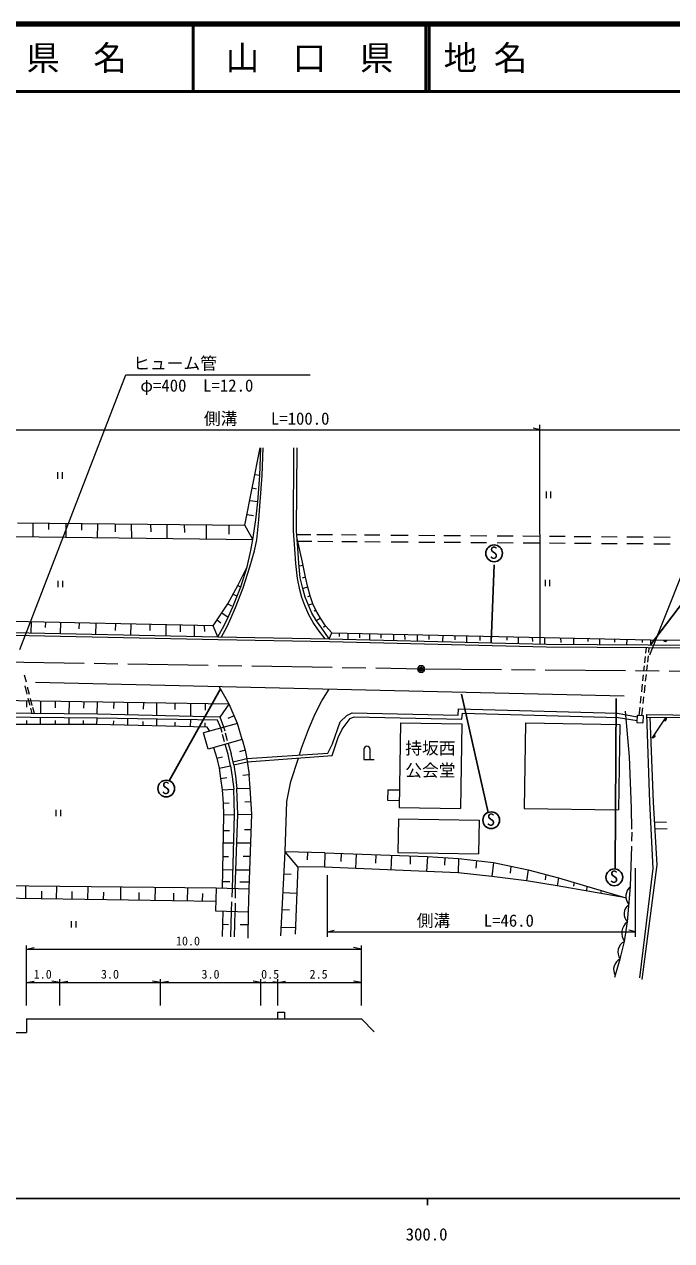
# Model space of a CAD drawing. Units: millimetres, scale not verified, with parts at other scales. Extents: x 40000 to 680000, y 20000 to 380000.
# Drawn here: x 307834 to 404404, y 198715 to 380000 of the extents above; entities that cross this region are included whole.
import ezdxf
from ezdxf.enums import TextEntityAlignment as Align

# ---------------------------------------------------------------- set-up
doc = ezdxf.new("R2010")
doc.units = ezdxf.units.MM
doc.header["$LTSCALE"] = 1000
doc.header["$PDMODE"] = 32
doc.header["$PDSIZE"] = 500
doc.linetypes.add('CHAIN', pattern=[18.5, 12, -1.5, 3.5, -1.5])
for name, color, linetype, lineweight in [('M-BGD', 7, 'Continuous', 13), ('M-BMK', 2, 'CHAIN', 13), ('M-BMK-SRVR', 3, 'Continuous', 25), ('M-STR-HTXT', 7, 'Continuous', 13), ('M-TTL', 2, 'Continuous', 140), ('M-TTL-BAND', 7, 'Continuous', 25), ('M-TTL-LINE', 7, 'Continuous', 50)]:
    doc.layers.add(name, color=color, linetype=linetype, lineweight=lineweight)
doc.layers.add('M-TTL-TXT', color=7, linetype='Continuous')
doc.styles.add('ＭＳ ゴシック', font='')
doc.styles.get('ＭＳ ゴシック').set_extended_font_data('MS Gothic')

msp = doc.modelspace()

# ---------------------------------------------------------------- linework, layer by layer
at = {"layer": 'M-BGD'}
for p, q in [((340745, 305365), (343010, 316874)), ((342972, 312767), (343127, 316893)), ((343334, 312758), (343446, 316894)), ((347998, 304521), (348024, 316860)), ((348441, 304533), (348542, 316880)), ((312797, 313265), (312797, 312280)), ((313470, 313265), (313470, 312280)), ((342972, 312767), (342245, 312850)), ((342657, 308855), (342972, 312767)), ((343026, 308833), (343334, 312758)), ((342454, 310713), (341846, 310859)), ((385658, 310349), (385658, 309364)), ((386331, 310349), (386331, 309364)), ((342657, 308855), (341472, 308990)), ((342384, 306143), (342657, 308855)), ((342802, 306155), (343026, 308833)), ((342014, 306769), (341057, 306919)), ((306824, 305686), (340745, 305365)), ((309106, 305664), (309092, 303611)), ((311433, 305642), (311433, 304733)), ((314041, 305617), (314041, 303549)), ((316369, 305595), (316368, 304621)), ((318737, 305573), (318723, 303491)), ((321387, 305548), (321401, 304354)), ((323785, 305525), (323812, 303427)), ((326672, 305498), (326701, 304369)), ((329098, 305475), (329099, 303361)), ((331692, 305451), (331720, 304270)), ((334945, 305420), (334986, 303287)), ((338344, 305388), (338358, 304029)), ((341918, 303200), (340745, 305365)), ((341918, 303200), (342384, 306143)), ((342511, 303165), (342802, 306155)), ((306062, 303649), (341918, 303200)), ((341645, 301599), (341918, 303200)), ((342160, 301511), (342511, 303165)), ((348193, 301826), (347998, 304521)), ((348652, 301940), (348441, 304533)), ((350574, 303922), (348490, 303937)), ((349307, 299859), (348538, 303343)), ((350732, 302911), (348630, 302926)), ((353793, 303899), (351470, 303915)), ((353840, 302888), (351637, 302904)), ((357346, 303873), (355136, 303889)), ((357463, 302862), (355176, 302878)), ((360867, 303847), (358571, 303864)), ((360908, 302836), (358648, 302853)), ((365092, 303816), (362525, 303835)), ((365071, 302806), (362542, 302825)), ((369079, 303787), (366668, 303805)), ((369096, 302777), (366693, 302794)), ((372909, 303759), (370407, 303777)), ((372919, 302749), (370442, 302767)), ((376818, 303731), (374417, 303748)), ((380740, 303702), (378346, 303719)), ((384766, 303672), (382196, 303691)), ((388518, 303645), (386167, 303662)), ((392360, 303617), (389879, 303635)), ((396254, 303589), (393926, 303606)), ((400150, 303560), (397716, 303578)), ((404164, 303531), (401716, 303549)), ((341091, 299163), (341645, 301599)), ((341498, 299124), (342160, 301511)), ((348347, 299652), (348193, 301826)), ((348764, 299711), (348652, 301940)), ((376763, 302721), (374439, 302738)), ((380738, 302692), (378355, 302709)), ((384775, 302662), (382243, 302681)), ((388506, 302635), (386175, 302652)), ((392380, 302607), (389884, 302625)), ((396249, 302579), (393929, 302595)), ((400153, 302550), (397721, 302568)), ((404169, 302521), (401742, 302538)), ((339689, 296359), (341091, 299163)), ((340142, 296151), (341091, 299163)), ((340498, 296039), (341498, 299124)), ((348610, 297407), (348347, 299652)), ((349002, 297481), (348764, 299711)), ((349420, 299342), (348815, 299234)), ((349802, 297597), (349307, 299859)), ((348929, 295693), (348610, 297407)), ((349379, 295896), (349002, 297481)), ((349802, 297597), (349306, 297473)), ((350135, 296105), (349802, 297597)), ((312844, 297082), (312844, 296098)), ((313517, 297082), (313517, 296098)), ((338189, 293653), (339689, 296359)), ((338951, 293179), (340142, 296151)), ((339329, 293105), (340498, 296039)), ((339689, 296359), (339970, 296232)), ((349249, 294550), (348929, 295693)), ((350135, 296105), (349379, 295896)), ((349731, 294621), (349379, 295896)), ((350466, 294812), (350135, 296105)), ((385527, 297228), (385527, 296243)), ((386200, 297228), (386200, 296243)), ((338975, 295071), (339597, 294792)), ((349683, 293358), (349249, 294550)), ((350222, 293430), (349731, 294621)), ((350466, 294812), (350082, 294660)), ((350859, 293653), (350466, 294812)), ((335985, 290333), (338189, 293653)), ((337291, 292300), (338263, 291635)), ((338189, 293653), (338728, 293318)), ((338263, 291635), (338951, 293179)), ((338703, 291581), (339329, 293105)), ((350272, 291984), (349683, 293358)), ((350859, 293653), (350222, 293430)), ((350713, 292252), (350222, 293430)), ((350903, 290848), (350272, 291984)), ((351428, 291116), (350713, 292252)), ((351317, 292662), (350859, 293653)), ((351317, 292662), (351054, 292516)), ((352018, 291484), (351317, 292662)), ((335985, 290333), (287557, 291419)), ((308859, 290941), (308795, 289299)), ((310971, 290894), (310952, 290098)), ((313245, 290843), (313161, 289205)), ((316021, 289885), (316064, 290779)), ((318497, 289091), (318571, 290723)), ((321460, 289677), (321478, 290658)), ((323740, 288978), (323795, 290606)), ((326610, 289658), (326618, 290543)), ((328972, 288866), (328971, 290490)), ((331111, 289454), (331135, 290441)), ((333175, 290396), (333162, 288776)), ((334678, 290362), (334705, 289507)), ((336718, 288700), (335985, 290333)), ((336579, 291228), (337164, 290798)), ((336718, 288700), (337635, 290384)), ((337255, 288691), (338086, 290273)), ((337635, 290384), (338263, 291635)), ((338086, 290273), (338703, 291581)), ((351662, 289746), (350903, 290848)), ((352018, 291484), (351428, 291116)), ((352213, 290023), (351428, 291116)), ((352765, 290372), (352018, 291484)), ((352765, 290372), (352486, 290110)), ((353691, 289325), (352765, 290372)), ((287726, 289750), (336718, 288700)), ((287808, 289351), (336734, 288310)), ((336718, 288700), (353322, 288409)), ((336734, 288310), (353347, 288036)), ((352726, 288419), (351662, 289746)), ((353322, 288409), (352213, 290023)), ((353322, 288409), (353691, 289325)), ((353322, 288409), (385751, 287630)), ((353691, 289325), (401221, 288248)), ((354840, 288770), (354840, 289299)), ((356077, 289271), (356093, 288342)), ((357858, 289231), (357859, 288574)), ((359317, 289198), (359317, 288265)), ((361014, 289159), (361013, 288532)), ((362892, 289117), (362893, 288179)), ((364559, 289079), (364574, 288336)), ((366451, 289036), (366429, 288094)), ((368185, 288997), (368195, 288305)), ((370251, 288950), (370214, 288003)), ((372074, 288909), (372064, 288240)), ((373803, 288869), (373784, 287918)), ((375785, 288824), (375803, 288165)), ((377402, 288788), (377401, 287831)), ((379810, 288733), (379829, 288207)), ((381521, 288694), (381521, 287732)), ((383615, 288647), (383628, 287999)), ((385447, 288605), (385419, 287638)), ((387833, 288551), (387848, 287891)), ((389732, 288508), (389733, 287602)), ((391898, 288459), (391899, 287997)), ((393636, 288420), (393652, 287575)), ((395852, 288369), (395853, 287922)), ((397717, 288327), (397675, 287546)), ((400002, 288275), (399988, 287880)), ((401221, 288248), (441692, 288077)), ((401221, 288248), (401221, 287521)), ((353347, 288036), (385751, 287210)), ((385751, 287630), (441591, 287237)), ((385751, 287210), (441610, 286887)), ((400553, 286296), (400642, 287124)), ((400978, 286359), (401058, 287105)), ((400394, 284814), (400496, 285763)), ((400825, 284938), (400924, 285859)), ((308140, 281953), (307876, 282988)), ((400110, 282161), (400207, 283069)), ((400270, 283658), (400351, 284412)), ((400521, 282094), (400626, 283077)), ((400694, 283712), (400781, 284521)), ((308263, 280179), (307956, 281386)), ((308605, 280129), (308335, 281186)), ((309507, 281933), (397308, 279903)), ((338398, 278698), (336903, 281300)), ((399933, 280508), (400056, 281659)), ((400335, 280364), (400460, 281528)), ((338398, 278698), (301568, 279276)), ((308701, 278461), (308432, 279517)), ((309025, 278480), (308760, 279518)), ((351242, 277244), (352209, 279193)), ((352209, 279193), (353334, 280920)), ((399751, 278808), (399867, 279893)), ((400164, 278763), (400270, 279759)), ((308211, 278222), (308214, 279172)), ((309004, 277269), (308800, 278074)), ((309334, 277266), (309105, 278164)), ((310278, 277256), (310308, 279139)), ((312488, 278154), (312488, 279105)), ((314545, 277213), (314556, 279072)), ((316722, 278088), (316741, 279038)), ((318704, 277171), (318762, 279006)), ((321204, 278018), (321221, 278968)), ((323282, 277063), (323294, 278935)), ((325627, 277948), (325647, 278898)), ((327593, 276960), (327605, 278868)), ((330315, 277875), (330314, 278825)), ((332659, 276839), (332695, 278788)), ((334852, 277804), (334872, 278754)), ((337069, 276734), (338398, 278698)), ((339616, 275814), (338398, 278698)), ((355944, 276999), (356716, 277405)), ((356716, 277405), (372551, 277016)), ((372551, 277016), (372579, 277956)), ((372579, 277956), (396322, 277335)), ((398104, 270821), (397493, 277649)), ((399557, 277008), (399686, 278209)), ((399973, 276988), (400097, 278144)), ((318656, 275648), (301425, 275652)), ((318745, 276604), (301430, 276784)), ((318752, 277171), (301467, 277346)), ((308204, 275650), (308206, 276239)), ((310252, 275650), (310269, 276693)), ((312487, 275650), (312487, 276238)), ((314535, 275649), (314541, 276648)), ((316672, 275649), (316684, 276238)), ((318656, 275648), (318686, 276605)), ((335117, 275271), (318656, 275648)), ((336635, 276269), (318745, 276604)), ((337069, 276734), (318752, 277171)), ((321160, 275591), (321171, 276216)), ((323273, 275542), (323279, 276519)), ((325576, 275490), (325589, 276115)), ((327584, 275444), (327590, 276439)), ((330316, 275381), (330316, 276007)), ((332632, 275328), (332650, 276344)), ((339616, 275814), (334574, 274416)), ((334798, 275278), (334811, 275904)), ((337158, 275133), (336635, 276269)), ((337620, 275261), (337069, 276734)), ((339137, 276947), (338184, 276560)), ((340325, 273399), (339616, 275814)), ((350205, 274903), (351242, 277244)), ((353799, 272765), (354963, 276045)), ((354963, 276045), (355944, 276999)), ((355272, 274949), (356450, 276547)), ((356450, 276547), (357025, 276786)), ((357025, 276786), (373120, 276430)), ((363966, 275896), (363765, 263273)), ((363966, 275896), (373116, 275751)), ((373116, 275751), (372915, 263128)), ((373120, 276430), (373176, 277341)), ((373176, 277341), (396418, 276704)), ((382599, 275879), (382395, 263136)), ((382599, 275879), (396670, 275654)), ((396322, 277335), (399257, 276792)), ((396418, 276704), (399232, 276241)), ((396670, 275654), (396466, 262912)), ((399268, 277021), (399218, 275950)), ((399218, 275950), (400096, 275910)), ((399268, 277021), (400145, 276980)), ((400145, 276980), (400096, 275910)), ((401159, 264073), (400680, 277145)), ((400680, 277145), (436543, 276644)), ((400695, 276748), (436527, 276403)), ((401707, 264080), (401201, 276743)), ((401489, 273614), (403579, 276720)), ((335247, 271991), (334574, 274416)), ((335503, 274674), (335117, 275271)), ((337333, 274474), (337158, 275133)), ((337705, 273075), (337419, 274152)), ((337776, 274675), (337620, 275261)), ((338163, 273217), (337861, 274355)), ((349195, 272127), (350205, 274903)), ((354641, 273687), (355272, 274949)), ((340325, 273399), (335247, 271991)), ((336037, 272210), (336563, 270628)), ((338246, 271195), (337805, 272700)), ((338267, 272828), (338692, 271344)), ((340325, 273399), (340760, 271845)), ((348863, 271102), (349195, 272127)), ((353117, 271391), (353799, 272765)), ((353763, 271028), (354641, 273687)), ((358469, 271947), (358469, 270450)), ((359415, 270450), (359415, 271947)), ((359415, 271947), (359415, 271947)), ((336563, 270628), (337404, 270851)), ((336563, 270628), (336906, 269154)), ((338600, 269506), (338246, 271195)), ((339109, 269617), (338692, 271344)), ((338991, 270103), (341019, 270570)), ((340760, 271845), (339936, 271587)), ((340760, 271845), (340976, 270842)), ((340976, 270842), (341375, 268126)), ((341019, 270570), (353117, 271391)), ((341098, 270072), (353763, 271028)), ((347590, 267168), (348716, 270647)), ((358469, 270450), (360045, 270450)), ((398432, 263173), (398104, 270821)), ((336906, 269154), (338600, 269506)), ((336906, 269154), (337112, 267612)), ((338600, 269506), (338844, 267866)), ((339109, 269617), (341098, 270072)), ((339109, 269617), (339359, 267945)), ((337112, 267612), (338020, 267741)), ((337112, 267612), (337327, 265929)), ((338844, 267866), (339080, 265989)), ((339359, 267945), (339538, 266094)), ((341375, 268126), (340422, 268021)), ((341550, 266151), (341375, 268126)), ((347008, 264167), (347590, 267168)), ((337327, 265929), (339080, 265989)), ((337327, 265929), (337486, 263922)), ((339190, 262222), (339080, 265989)), ((339538, 266094), (341550, 266151)), ((339700, 262213), (339538, 266094)), ((341768, 262292), (341550, 266151)), ((362051, 265921), (362026, 264358)), ((362051, 265921), (363807, 265893)), ((312557, 262945), (312557, 261961)), ((313230, 262945), (313230, 261961)), ((337486, 263922), (338376, 263949)), ((337486, 263922), (337528, 262170)), ((341664, 264135), (340741, 264089)), ((346723, 256685), (347008, 264167)), ((362026, 264358), (363782, 264330)), ((363765, 263273), (372915, 263128)), ((382395, 263136), (396466, 262912)), ((398474, 260028), (398432, 263173)), ((401654, 254163), (401159, 264073)), ((402217, 254732), (401707, 264080)), ((337528, 262170), (337349, 251218)), ((337528, 262170), (339190, 262222)), ((338867, 251166), (339190, 262222)), ((339290, 251151), (339700, 262213)), ((339700, 262213), (341768, 262292)), ((341369, 251080), (341768, 262292)), ((363653, 261574), (363573, 256570)), ((363653, 261574), (375673, 261383)), ((375673, 261383), (375594, 256379)), ((401867, 261152), (403638, 261114)), ((337490, 259856), (338446, 259869)), ((341685, 259954), (340690, 259939)), ((398474, 258262), (398488, 259622)), ((401921, 260155), (403714, 260116)), ((337460, 258005), (339067, 258005)), ((339544, 257999), (341616, 258017)), ((398267, 251505), (398443, 257533)), ((337427, 255956), (338314, 255969)), ((341542, 255956), (340457, 255956)), ((346097, 244162), (346723, 256685)), ((348641, 254412), (346723, 256685)), ((352653, 256539), (346723, 256685)), ((350064, 256603), (350044, 255491)), ((352653, 256539), (352616, 254359)), ((352653, 256539), (367969, 255975)), ((355113, 256448), (355074, 255206)), ((357341, 256366), (357216, 254174)), ((360253, 256259), (360216, 254969)), ((362631, 256171), (362529, 253961)), ((363573, 256570), (375594, 256379)), ((365405, 256069), (365377, 254847)), ((367969, 255975), (367839, 253748)), ((367969, 255975), (372606, 255669)), ((370580, 255803), (370524, 254656)), ((372606, 255669), (372530, 253559)), ((372606, 255669), (377823, 255096)), ((338948, 253950), (337394, 253965)), ((341470, 253928), (339394, 253946)), ((348641, 254412), (348214, 244380)), ((352616, 254359), (348641, 254412)), ((372530, 253559), (352616, 254359)), ((375274, 255376), (375192, 254221)), ((377823, 255096), (377579, 252995)), ((377823, 255096), (382974, 254001)), ((380426, 254543), (380294, 253466)), ((382974, 254001), (382727, 252359)), ((382974, 254001), (387516, 252793)), ((399653, 237886), (401654, 254163)), ((399993, 237654), (402217, 254732)), ((337366, 252254), (338476, 252236)), ((339999, 252212), (341408, 252189)), ((346558, 253377), (347653, 253344)), ((377579, 252995), (372530, 253559)), ((382727, 252359), (377579, 252995)), ((387300, 251582), (382727, 252359)), ((385654, 253288), (385514, 252508)), ((387516, 252793), (387300, 251582)), ((387516, 252793), (397549, 249822)), ((389880, 252093), (389775, 251543)), ((336436, 251249), (291398, 251742)), ((308056, 249682), (308084, 251560)), ((310428, 249647), (310445, 250810)), ((312655, 249614), (312683, 251509)), ((314971, 249580), (314988, 250744)), ((317328, 249545), (317356, 251458)), ((319662, 249511), (319680, 250674)), ((322210, 249473), (322239, 251405)), ((324972, 249433), (324989, 250596)), ((327376, 249397), (327405, 251348)), ((330121, 249357), (330138, 250520)), ((332200, 249326), (332229, 251295)), ((334431, 249293), (334449, 250457)), ((336436, 251249), (336371, 247866)), ((341369, 251080), (336436, 251249)), ((338824, 249927), (338867, 251166)), ((339290, 251151), (339298, 249763)), ((341257, 247741), (341369, 251080)), ((346418, 250589), (348476, 250527)), ((397549, 249822), (387300, 251582)), ((391780, 251530), (391647, 250835)), ((393897, 250903), (393842, 250631)), ((397790, 246230), (398267, 251505)), ((336398, 249264), (290227, 249945)), ((338750, 247805), (338799, 249209)), ((339302, 249014), (339309, 247791)), ((336371, 247866), (341257, 247741)), ((337377, 244026), (337475, 247838)), ((338652, 243994), (338750, 247805)), ((339211, 243979), (339309, 247791)), ((341245, 243823), (341257, 247741)), ((346293, 248079), (347390, 248046)), ((314836, 246352), (314836, 245368)), ((315509, 246352), (315509, 245368)), ((337424, 245863), (338314, 245852)), ((340046, 245831), (341251, 245817)), ((346161, 245430), (348256, 245367)), ((397369, 243314), (397790, 246230)), ((396724, 240706), (397369, 243314)), ((308138, 233763), (308138, 242685)), ((308138, 242185), (309319, 242394)), ((308138, 242185), (358138, 242185)), ((358138, 242185), (356956, 242394)), ((358138, 233763), (358138, 242685)), ((395904, 237977), (396724, 240706)), ((308138, 233763), (308138, 237685)), ((313138, 233763), (313138, 237685)), ((328138, 233763), (328138, 237685)), ((343138, 233763), (343138, 237685)), ((345638, 233763), (345638, 237685)), ((308138, 237185), (309319, 237394)), ((308138, 237185), (313138, 237185)), ((313138, 237185), (311956, 237394)), ((313138, 237185), (314319, 237394)), ((313138, 237185), (328138, 237185)), ((328138, 237185), (326956, 237394)), ((328138, 237185), (329319, 237394)), ((328138, 237185), (343138, 237185)), ((343138, 237185), (341956, 237394)), ((343138, 237185), (343876, 237316)), ((343138, 237185), (345638, 237185)), ((345638, 237185), (344899, 237316)), ((345638, 237185), (346819, 237394)), ((345638, 237185), (358138, 237185)), ((358138, 237185), (356956, 237394)), ((345638, 232763), (346638, 232763)), ((345638, 231763), (345638, 232763)), ((346638, 232763), (346638, 231763)), ((308138, 231763), (313138, 231763)), ((308138, 231763), (308138, 229763)), ((313138, 231763), (328138, 231763)), ((328138, 231763), (343138, 231763)), ((343138, 231763), (345638, 231763)), ((345638, 231763), (358138, 231763)), ((358138, 231763), (360000, 229816)), ((306138, 229763), (308138, 229763))]:
    msp.add_line(p, q, dxfattribs=at)
at = {"layer": 'M-BGD', "lineweight": 25}
for p, q in [((377481, 287895), (377900, 299444)), ((401221, 287521), (410770, 300059)), ((337109, 280940), (329444, 267272)), ((373048, 280187), (377026, 262541)), ((396139, 279501), (395953, 254117))]:
    msp.add_line(p, q, dxfattribs=at)
for centre in [(377912, 301163), (329011, 266099), (377488, 261380), (395848, 252872)]:
    msp.add_circle(centre, 1250, dxfattribs=at)
for centre, start, end in [((403460, 288294), 192.43877, 347.078), ((403333, 276456), 248.74952, 43.38876), ((401640, 273938), 248.74952, 43.38876)]:
    msp.add_arc(centre, 256, start, end, dxfattribs=at)
at = {"layer": 'M-BGD'}
for centre, radius, start, end in [((358942, 271947), 473, 0, 180), ((399450, 250033), 1889, 128.78118, 220.89175), ((398997, 247415), 1692, 125.22805, 224.44488), ((399016, 244565), 2068, 126.37094, 217.21462), ((398093, 241751), 1722, 114.845, 217.37262), ((397460, 239152), 1719, 115.34863, 211.19889)]:
    msp.add_arc(centre, radius, start, end, dxfattribs=at)
at = {"layer": 'M-BMK'}
for p, q in [((267776, 285614), (367027, 283955)), ((367027, 283955), (466807, 283092))]:
    msp.add_line(p, q, dxfattribs=at)
at = {"layer": 'M-BMK-SRVR'}
msp.add_circle((367034, 283913), 500, dxfattribs=at)
msp.add_point((367034, 283913), dxfattribs=at)
at = {"layer": 'M-STR-HTXT'}
for p, q in [((307147, 286826), (322957, 327747)), ((322957, 327747), (350457, 327747)), ((401139, 286038), (417518, 327253)), ((287092, 319555), (384760, 319555)), ((384760, 319555), (383760, 319805)), ((384780, 287654), (384759, 320292)), ((384760, 319555), (481503, 319555)), ((399027, 243998), (399019, 254243)), ((353074, 243998), (353068, 253198)), ((353074, 244735), (354074, 244985)), ((353074, 244735), (399026, 244735)), ((399026, 244735), (398026, 244985))]:
    msp.add_line(p, q, dxfattribs=at)
at = {"layer": 'M-TTL'}
msp.add_line((680000, 380000), (40000, 380000), dxfattribs=at)
at = {"layer": 'M-TTL-BAND'}
for p, q in [((40000, 205000), (579000, 205000)), ((368000, 205000), (368000, 204000))]:
    msp.add_line(p, q, dxfattribs=at)
at = {"layer": 'M-TTL-LINE'}
for p, q in [((333000, 380000), (333000, 370000)), ((367750, 380000), (367750, 370000)), ((368250, 380000), (368250, 370000)), ((40000, 370000), (680000, 370000))]:
    msp.add_line(p, q, dxfattribs=at)

# ---------------------------------------------------------------- texts
at = {"layer": 'M-BGD', "style": 'ＭＳ ゴシック'}
for s, height, p in [('S', 1833, (377234, 299789)), ('持坂西', 1833, (364659, 270652)), ('公会堂', 1833, (364659, 267340)), ('S', 1833, (328333, 264726)), ('S', 1833, (376809, 260006)), ('S', 1833, (395169, 251498)), ('10.0', 1320, (330449, 242323)), ('1.0', 1320, (309238, 237372)), ('3.0', 1320, (319262, 237372)), ('3.0', 1320, (334262, 237372)), ('0.5', 1320, (343158, 237372)), ('2.5', 1320, (350387, 237372))]:
    msp.add_text(s, height=height, dxfattribs=at).set_placement(p, align=Align.BOTTOM_LEFT)
at = {"layer": 'M-STR-HTXT', "style": 'ＭＳ ゴシック'}
for s, p in [('ヒューム管', (324072, 328009)), ('φ=400  L=12.0', (325139, 324703)), ('側溝\u3000\u3000L=100.0', (334623, 319779)), ('側溝\u3000\u3000L=46.0', (366368, 244959))]:
    msp.add_text(s, height=1833, dxfattribs=at).set_placement(p, align=Align.BOTTOM_LEFT)
at = {"layer": 'M-TTL-BAND', "style": 'ＭＳ ゴシック'}
msp.add_text('300.0', height=1833, dxfattribs=at).set_placement((367844, 198195), align=Align.BOTTOM_CENTER)
at = {"layer": 'M-TTL-TXT', "style": 'ＭＳ ゴシック'}
for s, p in [('県\u3000名', (315625, 375000)), ('山\u3000口\u3000県', (350375, 375000))]:
    msp.add_text(s, height=3666, dxfattribs=at).set_placement(p, align=Align.MIDDLE_CENTER)
msp.add_text('地 名', height=3666, dxfattribs=at).set_placement((370380, 375000), align=Align.MIDDLE_LEFT)

doc.saveas('drawing.dxf')
